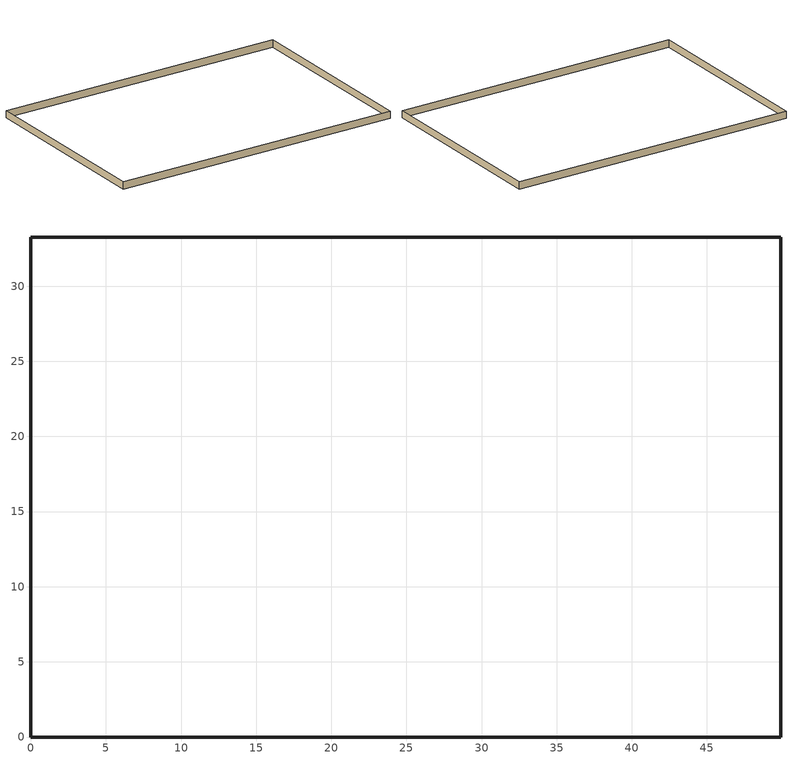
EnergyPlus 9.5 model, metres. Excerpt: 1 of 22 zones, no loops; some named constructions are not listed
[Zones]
MidFloor_Plenum ZN
 wall outside (Typical Insulated Steel Framed Exterior Wall R-8.06): 49.91,33.27 0,33.27 0,0 49.91,0 49.91,33.27 z6.71:7.92
[Schedule:Day:Interval]
OfficeMedium MinOA_MotorizedDamper_Sched Default: No, 24:00, 0
OfficeMedium MinOA_MotorizedDamper_Sched SmrDsn|Wkdy Day; OfficeMedium MinOA_MotorizedDamper_Sched Summer Design Day: No, 07:00, 0, 22:00, 1, 24:00, 0
OfficeMedium MinOA_MotorizedDamper_Sched WntrDsn|Sat Day; OfficeMedium MinOA_MotorizedDamper_Sched Winter Design Day: No, 07:00, 0, 18:00, 1, 24:00, 0
OpenOffice_Mid_2 ZN VAV Terminal - MDP Default 1: No, 12:00, 0.224, 13:00, 0.1, 24:00, 0.224
OpenOffice_Mid_3 ZN VAV Terminal - MDP Default 1: No, 12:00, 0.185, 13:00, 0.1, 24:00, 0.185
OpenOffice_Mid_4 ZN VAV Terminal - MDP Default 1: No, 12:00, 0.141, 13:00, 0.1, 24:00, 0.141
Restroom_Mid ZN VAV Terminal - MDP Default 1: No, 12:00, 0.212, 13:00, 0.1, 24:00, 0.212
Stair_Mid_1 ZN VAV Terminal - MDP Default 1: No, 12:00, 0.216, 13:00, 0.1, 24:00, 0.216
Stair_Mid_2 ZN VAV Terminal - MDP Default 1: No, 12:00, 0.219, 13:00, 0.1, 24:00, 0.219
